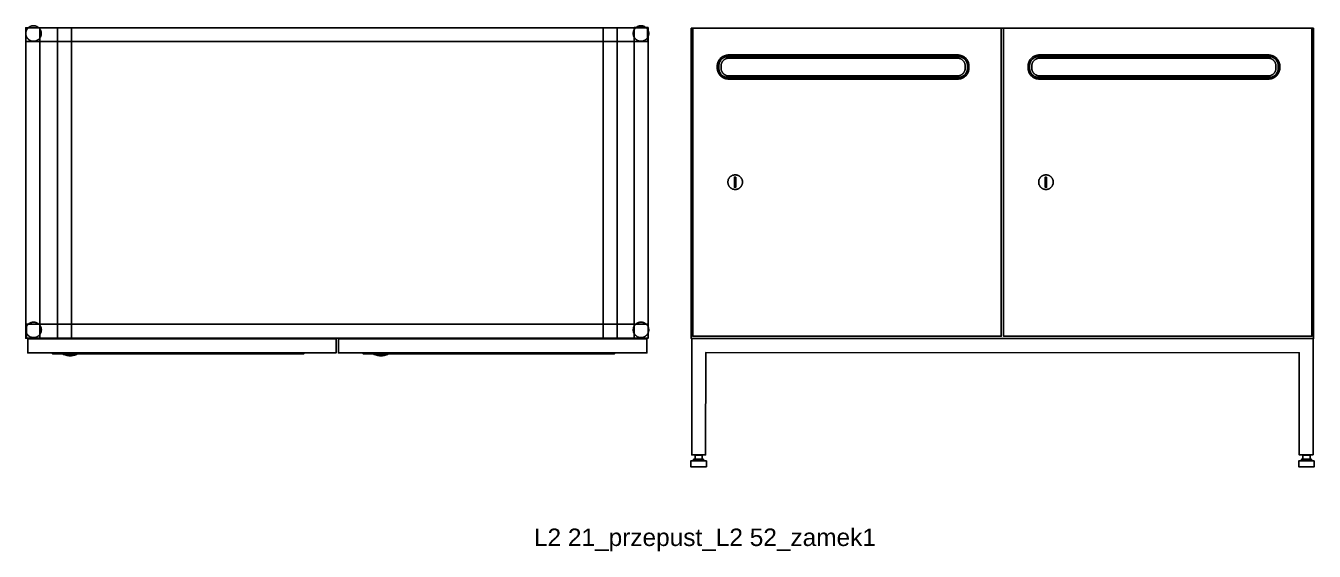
# Model space of a CAD drawing. Header units: millimetres. Extents: x 1075 to 13200, y 678 to 7235.
# Drawn here: x 5538 to 7196, y 6551 to 7228 of the extents above; entities that cross this region are included whole.
import ezdxf

# ---------------------------------------------------------------- set-up
doc = ezdxf.new("R2010")
doc.units = ezdxf.units.MM
doc.styles.add('Arial', font='arial.ttf')

msp = doc.modelspace()

# ---------------------------------------------------------------- linework, layer by layer
at = {"color": 0}
for points in [[(5557.6, 7218.1), (5557.6, 7218.6), (5557.5, 7219.1), (5557.5, 7219.6), (5557.4, 7220.1), (5557.3, 7220.6), (5557.1, 7221), (5557, 7221.5), (5556.8, 7222), (5556.6, 7222.4), (5556.4, 7222.8), (5556.1, 7223.3), (5555.9, 7223.7), (5555.6, 7224.1), (5555.3, 7224.4), (5555, 7224.8), (5554.7, 7225.1), (5554.3, 7225.5), (5554, 7225.8), (5553.6, 7226.1), (5553.2, 7226.4), (5552.8, 7226.6), (5552.4, 7226.9), (5551.9, 7227.1), (5551.5, 7227.3), (5551, 7227.5), (5550.6, 7227.6), (5550.1, 7227.8), (5549.6, 7227.9), (5549.1, 7228), (5548.6, 7228), (5548.1, 7228.1), (5547.6, 7228.1), (5547.1, 7228.1), (5546.6, 7228), (5546.1, 7228), (5545.6, 7227.9), (5545.1, 7227.8), (5544.6, 7227.6), (5544.2, 7227.5), (5543.7, 7227.3), (5543.3, 7227.1), (5542.8, 7226.9), (5542.4, 7226.6), (5542, 7226.4), (5541.6, 7226.1), (5541.2, 7225.8), (5540.9, 7225.5), (5540.5, 7225.1), (5540.2, 7224.8), (5539.9, 7224.4), (5539.6, 7224.1), (5539.3, 7223.7), (5539, 7223.3), (5538.8, 7222.8), (5538.6, 7222.4), (5538.4, 7222), (5538.2, 7221.5), (5538, 7221), (5537.9, 7220.6), (5537.8, 7220.1), (5537.7, 7219.6), (5537.6, 7219.1), (5537.6, 7218.6), (5537.6, 7218.1), (5537.6, 7217.6), (5537.6, 7217), (5537.7, 7216.5), (5537.8, 7216.1), (5537.9, 7215.6), (5538, 7215.1), (5538.2, 7214.6), (5538.4, 7214.2), (5538.6, 7213.7), (5538.8, 7213.3), (5539, 7212.9), (5539.3, 7212.5), (5539.6, 7212.1), (5539.9, 7211.7), (5540.2, 7211.3), (5540.5, 7211), (5540.9, 7210.7), (5541.2, 7210.4), (5541.6, 7210.1), (5542, 7209.8), (5542.4, 7209.5), (5542.8, 7209.3), (5543.3, 7209.1), (5543.7, 7208.9), (5544.2, 7208.7), (5544.6, 7208.5), (5545.1, 7208.4), (5545.6, 7208.3), (5546.1, 7208.2), (5546.6, 7208.1), (5547.1, 7208.1), (5547.6, 7208.1), (5548.1, 7208.1), (5548.6, 7208.1), (5549.1, 7208.2), (5549.6, 7208.3), (5550.1, 7208.4), (5550.6, 7208.5), (5551, 7208.7), (5551.5, 7208.9), (5551.9, 7209.1), (5552.4, 7209.3), (5552.8, 7209.5), (5553.2, 7209.8), (5553.6, 7210.1), (5554, 7210.4), (5554.3, 7210.7), (5554.7, 7211), (5555, 7211.3), (5555.3, 7211.7), (5555.6, 7212.1), (5555.9, 7212.5), (5556.1, 7212.9), (5556.4, 7213.3), (5556.6, 7213.7), (5556.8, 7214.2), (5557, 7214.6), (5557.1, 7215.1), (5557.3, 7215.6), (5557.4, 7216.1), (5557.5, 7216.5), (5557.5, 7217), (5557.6, 7217.6)], [(6338.6, 7225.5), (5537.6, 7225.5), (5537.6, 6825.5), (6338.6, 6825.5)], [(5555.7, 7225.5), (5537.7, 7225.5), (5537.7, 6825.5), (5555.7, 6825.5)], [(6337.7, 7225.5), (5537.7, 7225.5), (5537.7, 7207.7), (6337.7, 7207.7)], [(5555.7, 7225.5), (5537.7, 7225.5), (5537.7, 6825.6), (5555.7, 6825.6)], [(5596.6, 7225.5), (5578.6, 7225.5), (5578.6, 6825.6), (5596.6, 6825.6)], [(6298.6, 7225.5), (6280.6, 7225.5), (6280.6, 6825.6), (6298.6, 6825.6)], [(6339.4, 7218.1), (6339.4, 7218.6), (6339.4, 7219.1), (6339.3, 7219.6), (6339.2, 7220.1), (6339.1, 7220.6), (6339, 7221), (6338.8, 7221.5), (6338.7, 7222), (6338.5, 7222.4), (6338.2, 7222.8), (6338, 7223.3), (6337.7, 7223.7), (6337.5, 7224.1), (6337.2, 7224.4), (6336.8, 7224.8), (6336.5, 7225.1), (6336.2, 7225.5), (6335.8, 7225.8), (6335.4, 7226.1), (6335, 7226.4), (6334.6, 7226.6), (6334.2, 7226.9), (6333.8, 7227.1), (6333.3, 7227.3), (6332.9, 7227.5), (6332.4, 7227.6), (6331.9, 7227.8), (6331.5, 7227.9), (6331, 7228), (6330.5, 7228), (6330, 7228.1), (6329.4, 7228.1), (6328.9, 7228.1), (6328.4, 7228), (6327.9, 7228), (6327.4, 7227.9), (6326.9, 7227.8), (6326.5, 7227.6), (6326, 7227.5), (6325.5, 7227.3), (6325.1, 7227.1), (6324.7, 7226.9), (6324.3, 7226.6), (6323.9, 7226.4), (6323.5, 7226.1), (6323.1, 7225.8), (6322.7, 7225.5), (6322.4, 7225.1), (6322, 7224.8), (6321.7, 7224.4), (6321.4, 7224.1), (6321.1, 7223.7), (6320.9, 7223.3), (6320.6, 7222.8), (6320.4, 7222.4), (6320.2, 7222), (6320, 7221.5), (6319.9, 7221), (6319.8, 7220.6), (6319.6, 7220.1), (6319.6, 7219.6), (6319.5, 7219.1), (6319.5, 7218.6), (6319.4, 7218.1), (6319.5, 7217.6), (6319.5, 7217), (6319.6, 7216.5), (6319.6, 7216.1), (6319.8, 7215.6), (6319.9, 7215.1), (6320, 7214.6), (6320.2, 7214.2), (6320.4, 7213.7), (6320.6, 7213.3), (6320.9, 7212.9), (6321.1, 7212.5), (6321.4, 7212.1), (6321.7, 7211.7), (6322, 7211.3), (6322.4, 7211), (6322.7, 7210.7), (6323.1, 7210.4), (6323.5, 7210.1), (6323.9, 7209.8), (6324.3, 7209.5), (6324.7, 7209.3), (6325.1, 7209.1), (6325.5, 7208.9), (6326, 7208.7), (6326.5, 7208.5), (6326.9, 7208.4), (6327.4, 7208.3), (6327.9, 7208.2), (6328.4, 7208.1), (6328.9, 7208.1), (6329.4, 7208.1), (6330, 7208.1), (6330.5, 7208.1), (6331, 7208.2), (6331.5, 7208.3), (6331.9, 7208.4), (6332.4, 7208.5), (6332.9, 7208.7), (6333.3, 7208.9), (6333.8, 7209.1), (6334.2, 7209.3), (6334.6, 7209.5), (6335, 7209.8), (6335.4, 7210.1), (6335.8, 7210.4), (6336.2, 7210.7), (6336.5, 7211), (6336.8, 7211.3), (6337.2, 7211.7), (6337.5, 7212.1), (6337.7, 7212.5), (6338, 7212.9), (6338.2, 7213.3), (6338.5, 7213.7), (6338.7, 7214.2), (6338.8, 7214.6), (6339, 7215.1), (6339.1, 7215.6), (6339.2, 7216.1), (6339.3, 7216.5), (6339.4, 7217), (6339.4, 7217.6)], [(6338.5, 7225.6), (6320.5, 7225.6), (6320.5, 6825.6), (6338.5, 6825.6)], [(6338.6, 7225.5), (6320.6, 7225.5), (6320.6, 6825.5), (6338.6, 6825.5)], [(5557.7, 6836.2), (5557.7, 6836.7), (5557.6, 6837.2), (5557.6, 6837.7), (5557.5, 6838.2), (5557.4, 6838.7), (5557.2, 6839.2), (5557.1, 6839.7), (5556.9, 6840.1), (5556.7, 6840.6), (5556.5, 6841), (5556.2, 6841.4), (5556, 6841.8), (5555.7, 6842.2), (5555.4, 6842.6), (5555.1, 6842.9), (5554.7, 6843.3), (5554.4, 6843.6), (5554, 6843.9), (5553.7, 6844.2), (5553.3, 6844.5), (5552.9, 6844.8), (5552.4, 6845), (5552, 6845.2), (5551.6, 6845.4), (5551.1, 6845.6), (5550.6, 6845.8), (5550.2, 6845.9), (5549.7, 6846), (5549.2, 6846.1), (5548.7, 6846.2), (5548.2, 6846.2), (5547.7, 6846.2), (5547.2, 6846.2), (5546.7, 6846.2), (5546.2, 6846.1), (5545.7, 6846), (5545.2, 6845.9), (5544.7, 6845.8), (5544.2, 6845.6), (5543.8, 6845.4), (5543.3, 6845.2), (5542.9, 6845), (5542.5, 6844.8), (5542.1, 6844.5), (5541.7, 6844.2), (5541.3, 6843.9), (5540.9, 6843.6), (5540.6, 6843.3), (5540.3, 6842.9), (5540, 6842.6), (5539.7, 6842.2), (5539.4, 6841.8), (5539.1, 6841.4), (5538.9, 6841), (5538.7, 6840.6), (5538.5, 6840.1), (5538.3, 6839.7), (5538.1, 6839.2), (5538, 6838.7), (5537.9, 6838.2), (5537.8, 6837.7), (5537.7, 6837.2), (5537.7, 6836.7), (5537.7, 6836.2), (5537.7, 6835.7), (5537.7, 6835.2), (5537.8, 6834.7), (5537.9, 6834.2), (5538, 6833.7), (5538.1, 6833.3), (5538.3, 6832.8), (5538.5, 6832.3), (5538.7, 6831.9), (5538.9, 6831.5), (5539.1, 6831), (5539.4, 6830.6), (5539.7, 6830.2), (5540, 6829.9), (5540.3, 6829.5), (5540.6, 6829.2), (5540.9, 6828.8), (5541.3, 6828.5), (5541.7, 6828.2), (5542.1, 6827.9), (5542.5, 6827.7), (5542.9, 6827.4), (5543.3, 6827.2), (5543.8, 6827), (5544.2, 6826.8), (5544.7, 6826.7), (5545.2, 6826.5), (5545.7, 6826.4), (5546.2, 6826.3), (5546.7, 6826.3), (5547.2, 6826.2), (5547.7, 6826.2), (5548.2, 6826.2), (5548.7, 6826.3), (5549.2, 6826.3), (5549.7, 6826.4), (5550.2, 6826.5), (5550.6, 6826.7), (5551.1, 6826.8), (5551.6, 6827), (5552, 6827.2), (5552.4, 6827.4), (5552.9, 6827.7), (5553.3, 6827.9), (5553.7, 6828.2), (5554, 6828.5), (5554.4, 6828.8), (5554.7, 6829.2), (5555.1, 6829.5), (5555.4, 6829.9), (5555.7, 6830.2), (5556, 6830.6), (5556.2, 6831), (5556.5, 6831.5), (5556.7, 6831.9), (5556.9, 6832.3), (5557.1, 6832.8), (5557.2, 6833.3), (5557.4, 6833.7), (5557.5, 6834.2), (5557.6, 6834.7), (5557.6, 6835.2), (5557.7, 6835.7)], [(6338.6, 6843.5), (5538.6, 6843.5), (5538.6, 6825.5), (6338.6, 6825.5)], [(6339.4, 6836.2), (6339.4, 6836.7), (6339.4, 6837.2), (6339.3, 6837.7), (6339.2, 6838.2), (6339.1, 6838.7), (6339, 6839.2), (6338.8, 6839.7), (6338.7, 6840.1), (6338.5, 6840.6), (6338.2, 6841), (6338, 6841.4), (6337.7, 6841.8), (6337.5, 6842.2), (6337.2, 6842.6), (6336.8, 6842.9), (6336.5, 6843.3), (6336.2, 6843.6), (6335.8, 6843.9), (6335.4, 6844.2), (6335, 6844.5), (6334.6, 6844.8), (6334.2, 6845), (6333.8, 6845.2), (6333.3, 6845.4), (6332.9, 6845.6), (6332.4, 6845.8), (6331.9, 6845.9), (6331.5, 6846), (6331, 6846.1), (6330.5, 6846.2), (6330, 6846.2), (6329.4, 6846.2), (6328.9, 6846.2), (6328.4, 6846.2), (6327.9, 6846.1), (6327.4, 6846), (6326.9, 6845.9), (6326.5, 6845.8), (6326, 6845.6), (6325.5, 6845.4), (6325.1, 6845.2), (6324.7, 6845), (6324.3, 6844.8), (6323.9, 6844.5), (6323.5, 6844.2), (6323.1, 6843.9), (6322.7, 6843.6), (6322.4, 6843.3), (6322, 6842.9), (6321.7, 6842.6), (6321.4, 6842.2), (6321.1, 6841.8), (6320.9, 6841.4), (6320.6, 6841), (6320.4, 6840.6), (6320.2, 6840.1), (6320, 6839.7), (6319.9, 6839.2), (6319.8, 6838.7), (6319.6, 6838.2), (6319.6, 6837.7), (6319.5, 6837.2), (6319.5, 6836.7), (6319.4, 6836.2), (6319.5, 6835.7), (6319.5, 6835.2), (6319.6, 6834.7), (6319.6, 6834.2), (6319.8, 6833.7), (6319.9, 6833.3), (6320, 6832.8), (6320.2, 6832.3), (6320.4, 6831.9), (6320.6, 6831.5), (6320.9, 6831), (6321.1, 6830.6), (6321.4, 6830.2), (6321.7, 6829.9), (6322, 6829.5), (6322.4, 6829.2), (6322.7, 6828.8), (6323.1, 6828.5), (6323.5, 6828.2), (6323.9, 6827.9), (6324.3, 6827.7), (6324.7, 6827.4), (6325.1, 6827.2), (6325.5, 6827), (6326, 6826.8), (6326.5, 6826.7), (6326.9, 6826.5), (6327.4, 6826.4), (6327.9, 6826.3), (6328.4, 6826.3), (6328.9, 6826.2), (6329.4, 6826.2), (6330, 6826.2), (6330.5, 6826.3), (6331, 6826.3), (6331.5, 6826.4), (6331.9, 6826.5), (6332.4, 6826.7), (6332.9, 6826.8), (6333.3, 6827), (6333.8, 6827.2), (6334.2, 6827.4), (6334.6, 6827.7), (6335, 6827.9), (6335.4, 6828.2), (6335.8, 6828.5), (6336.2, 6828.8), (6336.5, 6829.2), (6336.8, 6829.5), (6337.2, 6829.9), (6337.5, 6830.2), (6337.7, 6830.6), (6338, 6831), (6338.2, 6831.5), (6338.5, 6831.9), (6338.7, 6832.3), (6338.8, 6832.8), (6339, 6833.3), (6339.1, 6833.7), (6339.2, 6834.2), (6339.3, 6834.7), (6339.4, 6835.2), (6339.4, 6835.7)], [(5937.1, 6824.5), (5540.1, 6824.5), (5540.1, 6806.5), (5937.1, 6806.5)], [(6337.1, 6824.5), (5940.1, 6824.5), (5940.1, 6806.5), (6337.1, 6806.5)], [(5895.6, 6806.5), (5571.6, 6806.5), (5571.6, 6806), (5571.6, 6806), (5571.6, 6806), (5571.6, 6805.9), (5571.6, 6805.9), (5571.6, 6805.9), (5571.6, 6805.9), (5571.6, 6805.8), (5571.6, 6805.8), (5571.6, 6805.8), (5571.6, 6805.8), (5571.6, 6805.7), (5571.7, 6805.7), (5571.7, 6805.7), (5571.7, 6805.7), (5571.7, 6805.7), (5571.7, 6805.6), (5571.7, 6805.6), (5571.8, 6805.6), (5571.8, 6805.6), (5571.8, 6805.6), (5571.8, 6805.6), (5571.8, 6805.6), (5571.9, 6805.5), (5571.9, 6805.5), (5571.9, 6805.5), (5571.9, 6805.5), (5572, 6805.5), (5572, 6805.5), (5572, 6805.5), (5572, 6805.5), (5572.1, 6805.5), (5572.1, 6805.5), (5895, 6805.5), (5895.1, 6805.5), (5895.1, 6805.5), (5895.1, 6805.5), (5895.1, 6805.5), (5895.2, 6805.5), (5895.2, 6805.5), (5895.2, 6805.5), (5895.2, 6805.5), (5895.3, 6805.5), (5895.3, 6805.6), (5895.3, 6805.6), (5895.3, 6805.6), (5895.3, 6805.6), (5895.4, 6805.6), (5895.4, 6805.6), (5895.4, 6805.6), (5895.4, 6805.7), (5895.4, 6805.7), (5895.5, 6805.7), (5895.5, 6805.7), (5895.5, 6805.7), (5895.5, 6805.8), (5895.5, 6805.8), (5895.5, 6805.8), (5895.5, 6805.8), (5895.5, 6805.9), (5895.5, 6805.9), (5895.5, 6805.9), (5895.5, 6805.9), (5895.6, 6806), (5895.6, 6806), (5895.6, 6806)], [(5603.3, 6805.5), (5585.8, 6805.5), (5585.8, 6804.4), (5603.3, 6804.4)], [(6295.6, 6806.5), (5971.6, 6806.5), (5971.6, 6806), (5971.6, 6806), (5971.6, 6806), (5971.6, 6805.9), (5971.6, 6805.9), (5971.6, 6805.9), (5971.6, 6805.9), (5971.6, 6805.8), (5971.6, 6805.8), (5971.6, 6805.8), (5971.6, 6805.8), (5971.6, 6805.7), (5971.7, 6805.7), (5971.7, 6805.7), (5971.7, 6805.7), (5971.7, 6805.7), (5971.7, 6805.6), (5971.7, 6805.6), (5971.8, 6805.6), (5971.8, 6805.6), (5971.8, 6805.6), (5971.8, 6805.6), (5971.8, 6805.6), (5971.9, 6805.5), (5971.9, 6805.5), (5971.9, 6805.5), (5971.9, 6805.5), (5972, 6805.5), (5972, 6805.5), (5972, 6805.5), (5972, 6805.5), (5972.1, 6805.5), (5972.1, 6805.5), (6295, 6805.5), (6295.1, 6805.5), (6295.1, 6805.5), (6295.1, 6805.5), (6295.1, 6805.5), (6295.2, 6805.5), (6295.2, 6805.5), (6295.2, 6805.5), (6295.2, 6805.5), (6295.3, 6805.5), (6295.3, 6805.6), (6295.3, 6805.6), (6295.3, 6805.6), (6295.3, 6805.6), (6295.4, 6805.6), (6295.4, 6805.6), (6295.4, 6805.6), (6295.4, 6805.7), (6295.4, 6805.7), (6295.5, 6805.7), (6295.5, 6805.7), (6295.5, 6805.7), (6295.5, 6805.8), (6295.5, 6805.8), (6295.5, 6805.8), (6295.5, 6805.8), (6295.5, 6805.9), (6295.5, 6805.9), (6295.5, 6805.9), (6295.5, 6805.9), (6295.6, 6806), (6295.6, 6806), (6295.6, 6806)], [(6003.3, 6805.5), (5985.8, 6805.5), (5985.8, 6804.4), (6003.3, 6804.4)]]:
    msp.add_lwpolyline(points, close=True, dxfattribs=at)
for points in [[(5586.8, 6804.4), (5588.1, 6803.9), (5589.4, 6803.5), (5590.7, 6803.2), (5592, 6803), (5593.4, 6802.9), (5594.7, 6802.8), (5596.1, 6802.9), (5597.4, 6803), (5598.8, 6803.2), (5600.1, 6803.5), (5601.4, 6803.9), (5602.6, 6804.3)], [(5986.8, 6804.4), (5988.1, 6803.9), (5989.4, 6803.5), (5990.7, 6803.2), (5992, 6803), (5993.4, 6802.9), (5994.7, 6802.8), (5996.1, 6802.9), (5997.4, 6803), (5998.8, 6803.2), (6000.1, 6803.5), (6001.4, 6803.9), (6002.6, 6804.3)]]:
    msp.add_lwpolyline(points, dxfattribs=at)
for points in [[(7195.1, 7224.9, 0), (6394.1, 7224.9, 0), (6394.1, 6824.9, 0), (7195.1, 6824.9, 0)], [(6793.1, 7224.9, 0), (6396.1, 7224.9, 0), (6396.1, 6827.9, 0), (6793.1, 6827.9, 0)], [(7193.1, 7224.9, 0), (6796.1, 7224.9, 0), (6796.1, 6827.9, 0), (7193.1, 6827.9, 0)], [(6751.6, 7175.9, 0), (6751.6, 7176.6, 0), (6751.6, 7177.3, 0), (6751.5, 7178.1, 0), (6751.3, 7178.8, 0), (6751.2, 7179.5, 0), (6751, 7180.2, 0), (6750.8, 7180.8, 0), (6750.5, 7181.5, 0), (6750.2, 7182.2, 0), (6749.9, 7182.8, 0), (6749.5, 7183.4, 0), (6749.2, 7184, 0), (6748.7, 7184.5, 0), (6748.3, 7185.1, 0), (6747.9, 7185.6, 0), (6747.4, 7186.1, 0), (6746.9, 7186.6, 0), (6746.3, 7187.1, 0), (6745.8, 7187.5, 0), (6745.2, 7187.9, 0), (6744.6, 7188.3, 0), (6744, 7188.6, 0), (6743.4, 7188.9, 0), (6742.8, 7189.2, 0), (6742.1, 7189.5, 0), (6741.4, 7189.7, 0), (6740.7, 7189.9, 0), (6740, 7190.1, 0), (6739.3, 7190.2, 0), (6738.6, 7190.3, 0), (6737.9, 7190.4, 0), (6737.1, 7190.4, 0), (6442.2, 7190.4, 0), (6441.4, 7190.4, 0), (6440.7, 7190.3, 0), (6439.9, 7190.2, 0), (6439.2, 7190.1, 0), (6438.5, 7189.9, 0), (6437.8, 7189.7, 0), (6437.2, 7189.5, 0), (6436.5, 7189.2, 0), (6435.9, 7188.9, 0), (6435.2, 7188.6, 0), (6434.6, 7188.3, 0), (6434, 7187.9, 0), (6433.5, 7187.5, 0), (6432.9, 7187.1, 0), (6432.4, 7186.6, 0), (6431.9, 7186.1, 0), (6431.4, 7185.6, 0), (6431, 7185.1, 0), (6430.5, 7184.5, 0), (6430.1, 7184, 0), (6429.7, 7183.4, 0), (6429.4, 7182.8, 0), (6429.1, 7182.2, 0), (6428.8, 7181.5, 0), (6428.5, 7180.8, 0), (6428.3, 7180.2, 0), (6428.1, 7179.5, 0), (6427.9, 7178.8, 0), (6427.8, 7178.1, 0), (6427.7, 7177.3, 0), (6427.7, 7176.6, 0), (6427.6, 7175.9, 0), (6427.6, 7173.9, 0), (6427.7, 7173.2, 0), (6427.7, 7172.4, 0), (6427.8, 7171.7, 0), (6427.9, 7171, 0), (6428.1, 7170.3, 0), (6428.3, 7169.6, 0), (6428.5, 7168.9, 0), (6428.8, 7168.3, 0), (6429.1, 7167.6, 0), (6429.4, 7167, 0), (6429.7, 7166.4, 0), (6430.1, 7165.8, 0), (6430.5, 7165.2, 0), (6431, 7164.7, 0), (6431.4, 7164.1, 0), (6431.9, 7163.6, 0), (6432.4, 7163.2, 0), (6432.9, 7162.7, 0), (6433.5, 7162.3, 0), (6434, 7161.9, 0), (6434.6, 7161.5, 0), (6435.2, 7161.1, 0), (6435.9, 7160.8, 0), (6436.5, 7160.5, 0), (6437.2, 7160.3, 0), (6437.8, 7160, 0), (6438.5, 7159.8, 0), (6439.2, 7159.7, 0), (6439.9, 7159.5, 0), (6440.7, 7159.5, 0), (6441.4, 7159.4, 0), (6442.2, 7159.4, 0), (6737.1, 7159.4, 0), (6737.9, 7159.4, 0), (6738.6, 7159.5, 0), (6739.3, 7159.5, 0), (6740, 7159.7, 0), (6740.7, 7159.8, 0), (6741.4, 7160, 0), (6742.1, 7160.3, 0), (6742.8, 7160.5, 0), (6743.4, 7160.8, 0), (6744, 7161.1, 0), (6744.6, 7161.5, 0), (6745.2, 7161.9, 0), (6745.8, 7162.3, 0), (6746.3, 7162.7, 0), (6746.9, 7163.2, 0), (6747.4, 7163.6, 0), (6747.9, 7164.1, 0), (6748.3, 7164.7, 0), (6748.7, 7165.2, 0), (6749.2, 7165.8, 0), (6749.5, 7166.4, 0), (6749.9, 7167, 0), (6750.2, 7167.6, 0), (6750.5, 7168.3, 0), (6750.8, 7168.9, 0), (6751, 7169.6, 0), (6751.2, 7170.3, 0), (6751.3, 7171, 0), (6751.5, 7171.7, 0), (6751.6, 7172.4, 0), (6751.6, 7173.2, 0), (6751.6, 7173.9, 0)], [(6749.6, 7176.4, 0), (6749.6, 7177, 0), (6749.6, 7177.6, 0), (6749.5, 7178.2, 0), (6749.4, 7178.8, 0), (6749.3, 7179.4, 0), (6749.1, 7179.9, 0), (6748.9, 7180.5, 0), (6748.7, 7181, 0), (6748.4, 7181.6, 0), (6748.2, 7182.1, 0), (6747.9, 7182.6, 0), (6747.6, 7183.1, 0), (6747.2, 7183.6, 0), (6746.9, 7184, 0), (6746.5, 7184.4, 0), (6746.1, 7184.9, 0), (6745.7, 7185.3, 0), (6745.3, 7185.6, 0), (6744.8, 7186, 0), (6744.3, 7186.3, 0), (6743.9, 7186.6, 0), (6743.3, 7186.9, 0), (6742.8, 7187.2, 0), (6742.3, 7187.4, 0), (6741.8, 7187.7, 0), (6741.2, 7187.8, 0), (6740.6, 7188, 0), (6740, 7188.1, 0), (6739.5, 7188.2, 0), (6738.9, 7188.3, 0), (6738.2, 7188.4, 0), (6737.6, 7188.4, 0), (6441.6, 7188.4, 0), (6441, 7188.4, 0), (6440.4, 7188.3, 0), (6439.8, 7188.2, 0), (6439.2, 7188.1, 0), (6438.6, 7188, 0), (6438.1, 7187.8, 0), (6437.5, 7187.7, 0), (6437, 7187.4, 0), (6436.4, 7187.2, 0), (6435.9, 7186.9, 0), (6435.4, 7186.6, 0), (6434.9, 7186.3, 0), (6434.5, 7186, 0), (6434, 7185.6, 0), (6433.6, 7185.3, 0), (6433.1, 7184.9, 0), (6432.8, 7184.4, 0), (6432.4, 7184, 0), (6432, 7183.6, 0), (6431.7, 7183.1, 0), (6431.4, 7182.6, 0), (6431.1, 7182.1, 0), (6430.8, 7181.6, 0), (6430.6, 7181, 0), (6430.4, 7180.5, 0), (6430.2, 7179.9, 0), (6430, 7179.4, 0), (6429.9, 7178.8, 0), (6429.8, 7178.2, 0), (6429.7, 7177.6, 0), (6429.6, 7177, 0), (6429.6, 7176.4, 0), (6429.6, 7173.4, 0), (6429.6, 7172.8, 0), (6429.7, 7172.2, 0), (6429.8, 7171.6, 0), (6429.9, 7171, 0), (6430, 7170.4, 0), (6430.2, 7169.8, 0), (6430.4, 7169.3, 0), (6430.6, 7168.7, 0), (6430.8, 7168.2, 0), (6431.1, 7167.7, 0), (6431.4, 7167.2, 0), (6431.7, 7166.7, 0), (6432, 7166.2, 0), (6432.4, 7165.7, 0), (6432.8, 7165.3, 0), (6433.1, 7164.9, 0), (6433.6, 7164.5, 0), (6434, 7164.1, 0), (6434.5, 7163.8, 0), (6434.9, 7163.4, 0), (6435.4, 7163.1, 0), (6435.9, 7162.8, 0), (6436.4, 7162.6, 0), (6437, 7162.3, 0), (6437.5, 7162.1, 0), (6438.1, 7161.9, 0), (6438.6, 7161.8, 0), (6439.2, 7161.6, 0), (6439.8, 7161.5, 0), (6440.4, 7161.4, 0), (6441, 7161.4, 0), (6441.6, 7161.4, 0), (6737.6, 7161.4, 0), (6738.2, 7161.4, 0), (6738.9, 7161.4, 0), (6739.5, 7161.5, 0), (6740, 7161.6, 0), (6740.6, 7161.8, 0), (6741.2, 7161.9, 0), (6741.8, 7162.1, 0), (6742.3, 7162.3, 0), (6742.8, 7162.6, 0), (6743.3, 7162.8, 0), (6743.9, 7163.1, 0), (6744.3, 7163.4, 0), (6744.8, 7163.8, 0), (6745.3, 7164.1, 0), (6745.7, 7164.5, 0), (6746.1, 7164.9, 0), (6746.5, 7165.3, 0), (6746.9, 7165.7, 0), (6747.2, 7166.2, 0), (6747.6, 7166.7, 0), (6747.9, 7167.2, 0), (6748.2, 7167.7, 0), (6748.4, 7168.2, 0), (6748.7, 7168.7, 0), (6748.9, 7169.3, 0), (6749.1, 7169.8, 0), (6749.3, 7170.4, 0), (6749.4, 7171, 0), (6749.5, 7171.6, 0), (6749.6, 7172.2, 0), (6749.6, 7172.8, 0), (6749.6, 7173.4, 0)], [(6746.7, 7176.2, 0), (6746.7, 7176.7, 0), (6746.7, 7177.2, 0), (6746.6, 7177.7, 0), (6746.5, 7178.2, 0), (6746.4, 7178.7, 0), (6746.3, 7179.2, 0), (6746.1, 7179.7, 0), (6745.9, 7180.1, 0), (6745.7, 7180.6, 0), (6745.5, 7181, 0), (6745.3, 7181.5, 0), (6745, 7181.9, 0), (6744.7, 7182.3, 0), (6744.4, 7182.6, 0), (6744.1, 7183, 0), (6743.8, 7183.4, 0), (6743.4, 7183.7, 0), (6743, 7184, 0), (6742.7, 7184.3, 0), (6742.3, 7184.6, 0), (6741.8, 7184.9, 0), (6741.4, 7185.1, 0), (6741, 7185.3, 0), (6740.5, 7185.5, 0), (6740.1, 7185.7, 0), (6739.6, 7185.9, 0), (6739.1, 7186, 0), (6738.6, 7186.1, 0), (6738.1, 7186.2, 0), (6737.6, 7186.3, 0), (6737.1, 7186.3, 0), (6736.6, 7186.3, 0), (6442.7, 7186.3, 0), (6442.2, 7186.3, 0), (6441.6, 7186.3, 0), (6441.1, 7186.2, 0), (6440.6, 7186.1, 0), (6440.1, 7186, 0), (6439.7, 7185.9, 0), (6439.2, 7185.7, 0), (6438.7, 7185.5, 0), (6438.3, 7185.3, 0), (6437.8, 7185.1, 0), (6437.4, 7184.9, 0), (6437, 7184.6, 0), (6436.6, 7184.3, 0), (6436.2, 7184, 0), (6435.9, 7183.7, 0), (6435.5, 7183.4, 0), (6435.2, 7183, 0), (6434.8, 7182.6, 0), (6434.5, 7182.3, 0), (6434.3, 7181.9, 0), (6434, 7181.5, 0), (6433.8, 7181, 0), (6433.5, 7180.6, 0), (6433.3, 7180.1, 0), (6433.1, 7179.7, 0), (6433, 7179.2, 0), (6432.8, 7178.7, 0), (6432.7, 7178.2, 0), (6432.6, 7177.7, 0), (6432.6, 7177.2, 0), (6432.5, 7176.7, 0), (6432.5, 7176.2, 0), (6432.5, 7173.6, 0), (6432.5, 7173.1, 0), (6432.6, 7172.5, 0), (6432.6, 7172, 0), (6432.7, 7171.5, 0), (6432.8, 7171, 0), (6433, 7170.6, 0), (6433.1, 7170.1, 0), (6433.3, 7169.6, 0), (6433.5, 7169.2, 0), (6433.8, 7168.7, 0), (6434, 7168.3, 0), (6434.3, 7167.9, 0), (6434.5, 7167.5, 0), (6434.8, 7167.1, 0), (6435.2, 7166.7, 0), (6435.5, 7166.4, 0), (6435.9, 7166.1, 0), (6436.2, 7165.7, 0), (6436.6, 7165.4, 0), (6437, 7165.1, 0), (6437.4, 7164.9, 0), (6437.8, 7164.6, 0), (6438.3, 7164.4, 0), (6438.7, 7164.2, 0), (6439.2, 7164, 0), (6439.7, 7163.9, 0), (6440.1, 7163.7, 0), (6440.6, 7163.6, 0), (6441.1, 7163.5, 0), (6441.6, 7163.5, 0), (6442.2, 7163.4, 0), (6442.7, 7163.4, 0), (6736.6, 7163.4, 0), (6737.1, 7163.4, 0), (6737.6, 7163.5, 0), (6738.1, 7163.5, 0), (6738.6, 7163.6, 0), (6739.1, 7163.7, 0), (6739.6, 7163.9, 0), (6740.1, 7164, 0), (6740.5, 7164.2, 0), (6741, 7164.4, 0), (6741.4, 7164.6, 0), (6741.8, 7164.9, 0), (6742.3, 7165.1, 0), (6742.7, 7165.4, 0), (6743, 7165.7, 0), (6743.4, 7166.1, 0), (6743.8, 7166.4, 0), (6744.1, 7166.7, 0), (6744.4, 7167.1, 0), (6744.7, 7167.5, 0), (6745, 7167.9, 0), (6745.3, 7168.3, 0), (6745.5, 7168.7, 0), (6745.7, 7169.2, 0), (6745.9, 7169.6, 0), (6746.1, 7170.1, 0), (6746.3, 7170.6, 0), (6746.4, 7171, 0), (6746.5, 7171.5, 0), (6746.6, 7172, 0), (6746.7, 7172.5, 0), (6746.7, 7173.1, 0), (6746.7, 7173.6, 0)], [(7151.6, 7175.9, 0), (7151.6, 7176.6, 0), (7151.6, 7177.3, 0), (7151.5, 7178.1, 0), (7151.3, 7178.8, 0), (7151.2, 7179.5, 0), (7151, 7180.2, 0), (7150.8, 7180.8, 0), (7150.5, 7181.5, 0), (7150.2, 7182.2, 0), (7149.9, 7182.8, 0), (7149.5, 7183.4, 0), (7149.2, 7184, 0), (7148.7, 7184.5, 0), (7148.3, 7185.1, 0), (7147.9, 7185.6, 0), (7147.4, 7186.1, 0), (7146.9, 7186.6, 0), (7146.3, 7187.1, 0), (7145.8, 7187.5, 0), (7145.2, 7187.9, 0), (7144.6, 7188.3, 0), (7144, 7188.6, 0), (7143.4, 7188.9, 0), (7142.8, 7189.2, 0), (7142.1, 7189.5, 0), (7141.4, 7189.7, 0), (7140.7, 7189.9, 0), (7140, 7190.1, 0), (7139.3, 7190.2, 0), (7138.6, 7190.3, 0), (7137.9, 7190.4, 0), (7137.1, 7190.4, 0), (6842.2, 7190.4, 0), (6841.4, 7190.4, 0), (6840.7, 7190.3, 0), (6839.9, 7190.2, 0), (6839.2, 7190.1, 0), (6838.5, 7189.9, 0), (6837.8, 7189.7, 0), (6837.2, 7189.5, 0), (6836.5, 7189.2, 0), (6835.9, 7188.9, 0), (6835.2, 7188.6, 0), (6834.6, 7188.3, 0), (6834, 7187.9, 0), (6833.5, 7187.5, 0), (6832.9, 7187.1, 0), (6832.4, 7186.6, 0), (6831.9, 7186.1, 0), (6831.4, 7185.6, 0), (6831, 7185.1, 0), (6830.5, 7184.5, 0), (6830.1, 7184, 0), (6829.7, 7183.4, 0), (6829.4, 7182.8, 0), (6829.1, 7182.2, 0), (6828.8, 7181.5, 0), (6828.5, 7180.8, 0), (6828.3, 7180.2, 0), (6828.1, 7179.5, 0), (6827.9, 7178.8, 0), (6827.8, 7178.1, 0), (6827.7, 7177.3, 0), (6827.7, 7176.6, 0), (6827.6, 7175.9, 0), (6827.6, 7173.9, 0), (6827.7, 7173.2, 0), (6827.7, 7172.4, 0), (6827.8, 7171.7, 0), (6827.9, 7171, 0), (6828.1, 7170.3, 0), (6828.3, 7169.6, 0), (6828.5, 7168.9, 0), (6828.8, 7168.3, 0), (6829.1, 7167.6, 0), (6829.4, 7167, 0), (6829.7, 7166.4, 0), (6830.1, 7165.8, 0), (6830.5, 7165.2, 0), (6831, 7164.7, 0), (6831.4, 7164.1, 0), (6831.9, 7163.6, 0), (6832.4, 7163.2, 0), (6832.9, 7162.7, 0), (6833.5, 7162.3, 0), (6834, 7161.9, 0), (6834.6, 7161.5, 0), (6835.2, 7161.1, 0), (6835.9, 7160.8, 0), (6836.5, 7160.5, 0), (6837.2, 7160.3, 0), (6837.8, 7160, 0), (6838.5, 7159.8, 0), (6839.2, 7159.7, 0), (6839.9, 7159.5, 0), (6840.7, 7159.5, 0), (6841.4, 7159.4, 0), (6842.2, 7159.4, 0), (7137.1, 7159.4, 0), (7137.9, 7159.4, 0), (7138.6, 7159.5, 0), (7139.3, 7159.5, 0), (7140, 7159.7, 0), (7140.7, 7159.8, 0), (7141.4, 7160, 0), (7142.1, 7160.3, 0), (7142.8, 7160.5, 0), (7143.4, 7160.8, 0), (7144, 7161.1, 0), (7144.6, 7161.5, 0), (7145.2, 7161.9, 0), (7145.8, 7162.3, 0), (7146.3, 7162.7, 0), (7146.9, 7163.2, 0), (7147.4, 7163.6, 0), (7147.9, 7164.1, 0), (7148.3, 7164.7, 0), (7148.7, 7165.2, 0), (7149.2, 7165.8, 0), (7149.5, 7166.4, 0), (7149.9, 7167, 0), (7150.2, 7167.6, 0), (7150.5, 7168.3, 0), (7150.8, 7168.9, 0), (7151, 7169.6, 0), (7151.2, 7170.3, 0), (7151.3, 7171, 0), (7151.5, 7171.7, 0), (7151.6, 7172.4, 0), (7151.6, 7173.2, 0), (7151.6, 7173.9, 0)], [(7149.6, 7176.4, 0), (7149.6, 7177, 0), (7149.6, 7177.6, 0), (7149.5, 7178.2, 0), (7149.4, 7178.8, 0), (7149.3, 7179.4, 0), (7149.1, 7179.9, 0), (7148.9, 7180.5, 0), (7148.7, 7181, 0), (7148.4, 7181.6, 0), (7148.2, 7182.1, 0), (7147.9, 7182.6, 0), (7147.6, 7183.1, 0), (7147.2, 7183.6, 0), (7146.9, 7184, 0), (7146.5, 7184.4, 0), (7146.1, 7184.9, 0), (7145.7, 7185.3, 0), (7145.3, 7185.6, 0), (7144.8, 7186, 0), (7144.3, 7186.3, 0), (7143.9, 7186.6, 0), (7143.3, 7186.9, 0), (7142.8, 7187.2, 0), (7142.3, 7187.4, 0), (7141.8, 7187.7, 0), (7141.2, 7187.8, 0), (7140.6, 7188, 0), (7140, 7188.1, 0), (7139.5, 7188.2, 0), (7138.9, 7188.3, 0), (7138.2, 7188.4, 0), (7137.6, 7188.4, 0), (6841.6, 7188.4, 0), (6841, 7188.4, 0), (6840.4, 7188.3, 0), (6839.8, 7188.2, 0), (6839.2, 7188.1, 0), (6838.6, 7188, 0), (6838.1, 7187.8, 0), (6837.5, 7187.7, 0), (6837, 7187.4, 0), (6836.4, 7187.2, 0), (6835.9, 7186.9, 0), (6835.4, 7186.6, 0), (6834.9, 7186.3, 0), (6834.5, 7186, 0), (6834, 7185.6, 0), (6833.6, 7185.3, 0), (6833.1, 7184.9, 0), (6832.8, 7184.4, 0), (6832.4, 7184, 0), (6832, 7183.6, 0), (6831.7, 7183.1, 0), (6831.4, 7182.6, 0), (6831.1, 7182.1, 0), (6830.8, 7181.6, 0), (6830.6, 7181, 0), (6830.4, 7180.5, 0), (6830.2, 7179.9, 0), (6830, 7179.4, 0), (6829.9, 7178.8, 0), (6829.8, 7178.2, 0), (6829.7, 7177.6, 0), (6829.6, 7177, 0), (6829.6, 7176.4, 0), (6829.6, 7173.4, 0), (6829.6, 7172.8, 0), (6829.7, 7172.2, 0), (6829.8, 7171.6, 0), (6829.9, 7171, 0), (6830, 7170.4, 0), (6830.2, 7169.8, 0), (6830.4, 7169.3, 0), (6830.6, 7168.7, 0), (6830.8, 7168.2, 0), (6831.1, 7167.7, 0), (6831.4, 7167.2, 0), (6831.7, 7166.7, 0), (6832, 7166.2, 0), (6832.4, 7165.7, 0), (6832.8, 7165.3, 0), (6833.1, 7164.9, 0), (6833.6, 7164.5, 0), (6834, 7164.1, 0), (6834.5, 7163.8, 0), (6834.9, 7163.4, 0), (6835.4, 7163.1, 0), (6835.9, 7162.8, 0), (6836.4, 7162.6, 0), (6837, 7162.3, 0), (6837.5, 7162.1, 0), (6838.1, 7161.9, 0), (6838.6, 7161.8, 0), (6839.2, 7161.6, 0), (6839.8, 7161.5, 0), (6840.4, 7161.4, 0), (6841, 7161.4, 0), (6841.6, 7161.4, 0), (7137.6, 7161.4, 0), (7138.2, 7161.4, 0), (7138.9, 7161.4, 0), (7139.5, 7161.5, 0), (7140, 7161.6, 0), (7140.6, 7161.8, 0), (7141.2, 7161.9, 0), (7141.8, 7162.1, 0), (7142.3, 7162.3, 0), (7142.8, 7162.6, 0), (7143.3, 7162.8, 0), (7143.9, 7163.1, 0), (7144.3, 7163.4, 0), (7144.8, 7163.8, 0), (7145.3, 7164.1, 0), (7145.7, 7164.5, 0), (7146.1, 7164.9, 0), (7146.5, 7165.3, 0), (7146.9, 7165.7, 0), (7147.2, 7166.2, 0), (7147.6, 7166.7, 0), (7147.9, 7167.2, 0), (7148.2, 7167.7, 0), (7148.4, 7168.2, 0), (7148.7, 7168.7, 0), (7148.9, 7169.3, 0), (7149.1, 7169.8, 0), (7149.3, 7170.4, 0), (7149.4, 7171, 0), (7149.5, 7171.6, 0), (7149.6, 7172.2, 0), (7149.6, 7172.8, 0), (7149.6, 7173.4, 0)], [(7146.7, 7176.2, 0), (7146.7, 7176.7, 0), (7146.7, 7177.2, 0), (7146.6, 7177.7, 0), (7146.5, 7178.2, 0), (7146.4, 7178.7, 0), (7146.3, 7179.2, 0), (7146.1, 7179.7, 0), (7145.9, 7180.1, 0), (7145.7, 7180.6, 0), (7145.5, 7181, 0), (7145.3, 7181.5, 0), (7145, 7181.9, 0), (7144.7, 7182.3, 0), (7144.4, 7182.6, 0), (7144.1, 7183, 0), (7143.8, 7183.4, 0), (7143.4, 7183.7, 0), (7143, 7184, 0), (7142.7, 7184.3, 0), (7142.3, 7184.6, 0), (7141.8, 7184.9, 0), (7141.4, 7185.1, 0), (7141, 7185.3, 0), (7140.5, 7185.5, 0), (7140.1, 7185.7, 0), (7139.6, 7185.9, 0), (7139.1, 7186, 0), (7138.6, 7186.1, 0), (7138.1, 7186.2, 0), (7137.6, 7186.3, 0), (7137.1, 7186.3, 0), (7136.6, 7186.3, 0), (6842.7, 7186.3, 0), (6842.2, 7186.3, 0), (6841.6, 7186.3, 0), (6841.1, 7186.2, 0), (6840.6, 7186.1, 0), (6840.1, 7186, 0), (6839.7, 7185.9, 0), (6839.2, 7185.7, 0), (6838.7, 7185.5, 0), (6838.3, 7185.3, 0), (6837.8, 7185.1, 0), (6837.4, 7184.9, 0), (6837, 7184.6, 0), (6836.6, 7184.3, 0), (6836.2, 7184, 0), (6835.9, 7183.7, 0), (6835.5, 7183.4, 0), (6835.2, 7183, 0), (6834.8, 7182.6, 0), (6834.5, 7182.3, 0), (6834.3, 7181.9, 0), (6834, 7181.5, 0), (6833.8, 7181, 0), (6833.5, 7180.6, 0), (6833.3, 7180.1, 0), (6833.1, 7179.7, 0), (6833, 7179.2, 0), (6832.8, 7178.7, 0), (6832.7, 7178.2, 0), (6832.6, 7177.7, 0), (6832.6, 7177.2, 0), (6832.5, 7176.7, 0), (6832.5, 7176.2, 0), (6832.5, 7173.6, 0), (6832.5, 7173.1, 0), (6832.6, 7172.5, 0), (6832.6, 7172, 0), (6832.7, 7171.5, 0), (6832.8, 7171, 0), (6833, 7170.6, 0), (6833.1, 7170.1, 0), (6833.3, 7169.6, 0), (6833.5, 7169.2, 0), (6833.8, 7168.7, 0), (6834, 7168.3, 0), (6834.3, 7167.9, 0), (6834.5, 7167.5, 0), (6834.8, 7167.1, 0), (6835.2, 7166.7, 0), (6835.5, 7166.4, 0), (6835.9, 7166.1, 0), (6836.2, 7165.7, 0), (6836.6, 7165.4, 0), (6837, 7165.1, 0), (6837.4, 7164.9, 0), (6837.8, 7164.6, 0), (6838.3, 7164.4, 0), (6838.7, 7164.2, 0), (6839.2, 7164, 0), (6839.7, 7163.9, 0), (6840.1, 7163.7, 0), (6840.6, 7163.6, 0), (6841.1, 7163.5, 0), (6841.6, 7163.5, 0), (6842.2, 7163.4, 0), (6842.7, 7163.4, 0), (7136.6, 7163.4, 0), (7137.1, 7163.4, 0), (7137.6, 7163.5, 0), (7138.1, 7163.5, 0), (7138.6, 7163.6, 0), (7139.1, 7163.7, 0), (7139.6, 7163.9, 0), (7140.1, 7164, 0), (7140.5, 7164.2, 0), (7141, 7164.4, 0), (7141.4, 7164.6, 0), (7141.8, 7164.9, 0), (7142.3, 7165.1, 0), (7142.7, 7165.4, 0), (7143, 7165.7, 0), (7143.4, 7166.1, 0), (7143.8, 7166.4, 0), (7144.1, 7166.7, 0), (7144.4, 7167.1, 0), (7144.7, 7167.5, 0), (7145, 7167.9, 0), (7145.3, 7168.3, 0), (7145.5, 7168.7, 0), (7145.7, 7169.2, 0), (7145.9, 7169.6, 0), (7146.1, 7170.1, 0), (7146.3, 7170.6, 0), (7146.4, 7171, 0), (7146.5, 7171.5, 0), (7146.6, 7172, 0), (7146.7, 7172.5, 0), (7146.7, 7173.1, 0), (7146.7, 7173.6, 0)], [(6460.1, 7026.5, 0.5), (6460.1, 7027, 0.5), (6460, 7027.5, 0.5), (6460, 7028, 0.5), (6459.9, 7028.4, 0.5), (6459.8, 7028.9, 0.5), (6459.7, 7029.3, 0.5), (6459.5, 7029.8, 0.5), (6459.3, 7030.2, 0.5), (6459.2, 7030.6, 0.5), (6458.9, 7031, 0.5), (6458.7, 7031.4, 0.5), (6458.5, 7031.8, 0.5), (6458.2, 7032.2, 0.5), (6457.9, 7032.5, 0.5), (6457.6, 7032.9, 0.5), (6457.3, 7033.2, 0.5), (6457, 7033.5, 0.5), (6456.7, 7033.8, 0.5), (6456.3, 7034.1, 0.5), (6455.9, 7034.3, 0.5), (6455.6, 7034.6, 0.5), (6455.2, 7034.8, 0.5), (6454.8, 7035, 0.5), (6454.3, 7035.2, 0.5), (6453.9, 7035.4, 0.5), (6453.5, 7035.5, 0.5), (6453, 7035.6, 0.5), (6452.6, 7035.7, 0.5), (6452.1, 7035.8, 0.5), (6451.6, 7035.9, 0.5), (6451.2, 7035.9, 0.5), (6450.7, 7035.9, 0.5), (6450.2, 7035.9, 0.5), (6449.7, 7035.9, 0.5), (6449.2, 7035.8, 0.5), (6448.8, 7035.7, 0.5), (6448.3, 7035.6, 0.5), (6447.9, 7035.5, 0.5), (6447.4, 7035.4, 0.5), (6447, 7035.2, 0.5), (6446.6, 7035, 0.5), (6446.2, 7034.8, 0.5), (6445.8, 7034.6, 0.5), (6445.4, 7034.3, 0.5), (6445.1, 7034.1, 0.5), (6444.7, 7033.8, 0.5), (6444.4, 7033.5, 0.5), (6444, 7033.2, 0.5), (6443.7, 7032.9, 0.5), (6443.4, 7032.5, 0.5), (6443.1, 7032.2, 0.5), (6442.9, 7031.8, 0.5), (6442.6, 7031.4, 0.5), (6442.4, 7031, 0.5), (6442.2, 7030.6, 0.5), (6442, 7030.2, 0.5), (6441.8, 7029.8, 0.5), (6441.7, 7029.3, 0.5), (6441.6, 7028.9, 0.5), (6441.5, 7028.4, 0.5), (6441.4, 7028, 0.5), (6441.3, 7027.5, 0.5), (6441.3, 7027, 0.5), (6441.3, 7026.5, 0.5), (6441.3, 7026, 0.5), (6441.3, 7025.6, 0.5), (6441.4, 7025.1, 0.5), (6441.5, 7024.6, 0.5), (6441.6, 7024.2, 0.5), (6441.7, 7023.7, 0.5), (6441.8, 7023.3, 0.5), (6442, 7022.9, 0.5), (6442.2, 7022.5, 0.5), (6442.4, 7022.1, 0.5), (6442.6, 7021.7, 0.5), (6442.9, 7021.3, 0.5), (6443.1, 7020.9, 0.5), (6443.4, 7020.6, 0.5), (6443.7, 7020.2, 0.5), (6444, 7019.9, 0.5), (6444.4, 7019.6, 0.5), (6444.7, 7019.3, 0.5), (6445.1, 7019, 0.5), (6445.4, 7018.7, 0.5), (6445.8, 7018.5, 0.5), (6446.2, 7018.3, 0.5), (6446.6, 7018.1, 0.5), (6447, 7017.9, 0.5), (6447.4, 7017.7, 0.5), (6447.9, 7017.6, 0.5), (6448.3, 7017.4, 0.5), (6448.8, 7017.3, 0.5), (6449.2, 7017.2, 0.5), (6449.7, 7017.2, 0.5), (6450.2, 7017.1, 0.5), (6450.7, 7017.1, 0.5), (6451.2, 7017.1, 0.5), (6451.6, 7017.2, 0.5), (6452.1, 7017.2, 0.5), (6452.6, 7017.3, 0.5), (6453, 7017.4, 0.5), (6453.5, 7017.6, 0.5), (6453.9, 7017.7, 0.5), (6454.3, 7017.9, 0.5), (6454.8, 7018.1, 0.5), (6455.2, 7018.3, 0.5), (6455.6, 7018.5, 0.5), (6455.9, 7018.7, 0.5), (6456.3, 7019, 0.5), (6456.7, 7019.3, 0.5), (6457, 7019.6, 0.5), (6457.3, 7019.9, 0.5), (6457.6, 7020.2, 0.5), (6457.9, 7020.6, 0.5), (6458.2, 7020.9, 0.5), (6458.5, 7021.3, 0.5), (6458.7, 7021.7, 0.5), (6458.9, 7022.1, 0.5), (6459.2, 7022.5, 0.5), (6459.3, 7022.9, 0.5), (6459.5, 7023.3, 0.5), (6459.7, 7023.7, 0.5), (6459.8, 7024.2, 0.5), (6459.9, 7024.6, 0.5), (6460, 7025.1, 0.5), (6460, 7025.6, 0.5), (6460.1, 7026, 0.5)], [(6451.4, 7033, 0.5), (6449.8, 7033, 0.5), (6449.8, 7020, 0.5), (6451.4, 7020, 0.5)], [(6860.1, 7026.5, 0.5), (6860.1, 7027, 0.5), (6860, 7027.5, 0.5), (6860, 7028, 0.5), (6859.9, 7028.4, 0.5), (6859.8, 7028.9, 0.5), (6859.7, 7029.3, 0.5), (6859.5, 7029.8, 0.5), (6859.3, 7030.2, 0.5), (6859.2, 7030.6, 0.5), (6858.9, 7031, 0.5), (6858.7, 7031.4, 0.5), (6858.5, 7031.8, 0.5), (6858.2, 7032.2, 0.5), (6857.9, 7032.5, 0.5), (6857.6, 7032.9, 0.5), (6857.3, 7033.2, 0.5), (6857, 7033.5, 0.5), (6856.7, 7033.8, 0.5), (6856.3, 7034.1, 0.5), (6855.9, 7034.3, 0.5), (6855.6, 7034.6, 0.5), (6855.2, 7034.8, 0.5), (6854.8, 7035, 0.5), (6854.3, 7035.2, 0.5), (6853.9, 7035.4, 0.5), (6853.5, 7035.5, 0.5), (6853, 7035.6, 0.5), (6852.6, 7035.7, 0.5), (6852.1, 7035.8, 0.5), (6851.6, 7035.9, 0.5), (6851.2, 7035.9, 0.5), (6850.7, 7035.9, 0.5), (6850.2, 7035.9, 0.5), (6849.7, 7035.9, 0.5), (6849.2, 7035.8, 0.5), (6848.8, 7035.7, 0.5), (6848.3, 7035.6, 0.5), (6847.9, 7035.5, 0.5), (6847.4, 7035.4, 0.5), (6847, 7035.2, 0.5), (6846.6, 7035, 0.5), (6846.2, 7034.8, 0.5), (6845.8, 7034.6, 0.5), (6845.4, 7034.3, 0.5), (6845.1, 7034.1, 0.5), (6844.7, 7033.8, 0.5), (6844.4, 7033.5, 0.5), (6844, 7033.2, 0.5), (6843.7, 7032.9, 0.5), (6843.4, 7032.5, 0.5), (6843.1, 7032.2, 0.5), (6842.9, 7031.8, 0.5), (6842.6, 7031.4, 0.5), (6842.4, 7031, 0.5), (6842.2, 7030.6, 0.5), (6842, 7030.2, 0.5), (6841.8, 7029.8, 0.5), (6841.7, 7029.3, 0.5), (6841.6, 7028.9, 0.5), (6841.5, 7028.4, 0.5), (6841.4, 7028, 0.5), (6841.3, 7027.5, 0.5), (6841.3, 7027, 0.5), (6841.3, 7026.5, 0.5), (6841.3, 7026, 0.5), (6841.3, 7025.6, 0.5), (6841.4, 7025.1, 0.5), (6841.5, 7024.6, 0.5), (6841.6, 7024.2, 0.5), (6841.7, 7023.7, 0.5), (6841.8, 7023.3, 0.5), (6842, 7022.9, 0.5), (6842.2, 7022.5, 0.5), (6842.4, 7022.1, 0.5), (6842.6, 7021.7, 0.5), (6842.9, 7021.3, 0.5), (6843.1, 7020.9, 0.5), (6843.4, 7020.6, 0.5), (6843.7, 7020.2, 0.5), (6844, 7019.9, 0.5), (6844.4, 7019.6, 0.5), (6844.7, 7019.3, 0.5), (6845.1, 7019, 0.5), (6845.4, 7018.7, 0.5), (6845.8, 7018.5, 0.5), (6846.2, 7018.3, 0.5), (6846.6, 7018.1, 0.5), (6847, 7017.9, 0.5), (6847.4, 7017.7, 0.5), (6847.9, 7017.6, 0.5), (6848.3, 7017.4, 0.5), (6848.8, 7017.3, 0.5), (6849.2, 7017.2, 0.5), (6849.7, 7017.2, 0.5), (6850.2, 7017.1, 0.5), (6850.7, 7017.1, 0.5), (6851.2, 7017.1, 0.5), (6851.6, 7017.2, 0.5), (6852.1, 7017.2, 0.5), (6852.6, 7017.3, 0.5), (6853, 7017.4, 0.5), (6853.5, 7017.6, 0.5), (6853.9, 7017.7, 0.5), (6854.3, 7017.9, 0.5), (6854.8, 7018.1, 0.5), (6855.2, 7018.3, 0.5), (6855.6, 7018.5, 0.5), (6855.9, 7018.7, 0.5), (6856.3, 7019, 0.5), (6856.7, 7019.3, 0.5), (6857, 7019.6, 0.5), (6857.3, 7019.9, 0.5), (6857.6, 7020.2, 0.5), (6857.9, 7020.6, 0.5), (6858.2, 7020.9, 0.5), (6858.5, 7021.3, 0.5), (6858.7, 7021.7, 0.5), (6858.9, 7022.1, 0.5), (6859.2, 7022.5, 0.5), (6859.3, 7022.9, 0.5), (6859.5, 7023.3, 0.5), (6859.7, 7023.7, 0.5), (6859.8, 7024.2, 0.5), (6859.9, 7024.6, 0.5), (6860, 7025.1, 0.5), (6860, 7025.6, 0.5), (6860.1, 7026, 0.5)], [(6851.4, 7033, 0.5), (6849.8, 7033, 0.5), (6849.8, 7020, 0.5), (6851.4, 7020, 0.5)], [(7194.6, 6675, 0.3), (7194.6, 6824.9, 0.2), (6394.8, 6824.6, 0.3), (6394.8, 6675, 0.3), (6412.6, 6675, 0.3), (6412.7, 6807, 0.3), (7176.8, 6806.8, 0.3), (7176.8, 6675, 0.3)], [(6413.6, 6667.4, 0.2), (6393.6, 6667.4, 0.2), (6393.6, 6659.8, 0.2), (6413.6, 6659.8, 0.2)], [(6410.1, 6669.4, 0.2), (6397.1, 6669.4, 0.2), (6397.1, 6667.3, 0.2), (6410.1, 6667.3, 0.2)], [(6408.2, 6674.9, 0.2), (6399.1, 6674.9, 0.2), (6399.1, 6669.4, 0.2), (6408.2, 6669.4, 0.2)], [(7196, 6667.4, 0.2), (7176, 6667.4, 0.2), (7176, 6659.8, 0.2), (7196, 6659.8, 0.2)], [(7192.5, 6669.4, 0.2), (7179.5, 6669.4, 0.2), (7179.5, 6667.3, 0.2), (7192.5, 6667.3, 0.2)], [(7190.6, 6674.9, 0.2), (7181.4, 6674.9, 0.2), (7181.4, 6669.4, 0.2), (7190.6, 6669.4, 0.2)]]:
    msp.add_polyline3d(points, close=True, dxfattribs=at)

# ---------------------------------------------------------------- texts
at = {"color": 0, "style": 'Arial'}
msp.add_text('L2 21_przepust_L2 52_zamek1', height=22.49, dxfattribs=at).set_placement((6191.7, 6557.7))

doc.saveas('drawing.dxf')
